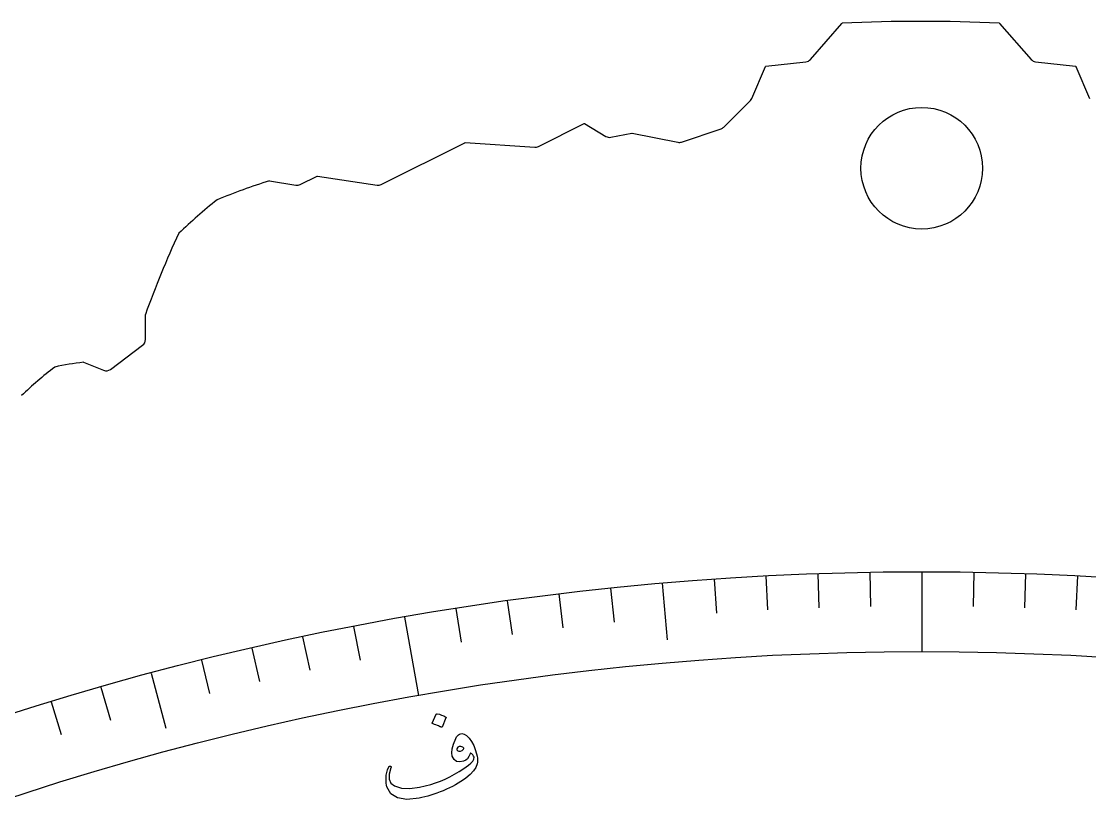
# Model space of a CAD drawing. Header units: millimetres. Extents: x -65 to 65, y -65 to 75.
# Drawn here: x -19.26 to 3.59, y 58.83 to 75.47 of the extents above; entities that cross this region are included whole.
import ezdxf

# ---------------------------------------------------------------- set-up
doc = ezdxf.new("R2010")
doc.units = ezdxf.units.MM
for name, color, linetype in [('CUT_INNER', 6, 'Continuous'), ('CUT_OUTER', 1, 'Continuous'), ('ENGRAVE', 7, 'Continuous'), ('ENGRAVE_FINE', 8, 'Continuous'), ('TEXT', 5, 'Continuous')]:
    doc.layers.add(name, color=color, linetype=linetype)

msp = doc.modelspace()

# ---------------------------------------------------------------- linework, layer by layer
at = {"layer": 'CUT_INNER'}
msp.add_circle((0, 72.3267), 1.3, dxfattribs=at)
at = {"layer": 'CUT_OUTER'}
for points in [[(-2.3803, 74.6535), (-1.7066, 75.424), (-1.7042, 75.4265)], [(1.6639, 75.4265), (1.6663, 75.424), (2.34, 74.6535)], [(-3.6325, 73.8198), (-3.3392, 74.5042), (-3.3376, 74.5074), (-3.3342, 74.5079), (-2.4766, 74.6032)], [(2.4363, 74.6032), (3.2932, 74.5079), (3.2967, 74.5074), (3.2982, 74.5042), (3.5922, 73.8197)], [(-4.2312, 73.2059), (-3.6643, 73.7728)], [(-8.2004, 72.7909), (-7.2197, 73.2813), (-7.2163, 73.2827), (-7.2131, 73.281), (-6.7558, 73.0066)], [(-5.1369, 72.8873), (-4.2898, 73.1697)], [(-6.6492, 72.9882), (-6.1994, 73.0781), (-6.1958, 73.0787), (-6.1922, 73.0781), (-5.2137, 72.8826)], [(-11.5624, 71.9776), (-9.7718, 72.873), (-9.7682, 72.8745), (-9.7642, 72.8745), (-8.2774, 72.7754)], [(-13.9529, 72.0581), (-13.9491, 72.0577), (-13.3887, 71.9643)], [(-13.297, 71.9781), (-12.9358, 72.1587), (-12.9324, 72.1602), (-12.9286, 72.1598), (-11.6523, 71.9636)], [(-16.6069, 68.6624), (-16.6069, 69.1966), (-16.6067, 69.2003)], [(-17.3558, 68.0256), (-16.6669, 68.5423)], [(-17.9335, 68.179), (-17.9303, 68.1779), (-17.5015, 68.0064)]]:
    msp.add_lwpolyline(points, dxfattribs=at)
for centre, radius, start, end in [((-0.0201, 39.9258), 35.5406, 87.28405, 92.71595), ((-2.4932, 74.7522), 0.15, 276.33574, 318.83667), ((2.4529, 74.7522), 0.15, 221.16333, 263.65981), ((-3.7704, 73.8788), 0.15, 315, 336.80141), ((-4.3372, 73.312), 0.15, 288.43495, 315), ((-6.6786, 73.1353), 0.15, 239.03624, 281.30993), ((-8.2675, 72.9251), 0.15, 266.18754, 296.56505), ((-5.1843, 73.0296), 0.15, 258.69708, 288.43495), ((-10.1036, 59.7428), 12.9029, 107.35731, 112.6639), ((-13.3641, 72.1123), 0.15, 260.53768, 296.56505), ((-11.6295, 72.1118), 0.15, 261.25805, 296.56505), ((-7.7126, 62.4036), 11.8192, 128.5319, 133.79458), ((1.4707, 62.7713), 19.1865, 154.81807, 160.4228), ((-16.7569, 68.6624), 0.15, 306.8699, 360), ((-17.1207, 61.4055), 6.8221, 96.84244, 102.06231), ((-13.2172, 61.1376), 8.7495, 127.52327, 133.68686), ((-17.4458, 68.1456), 0.15, 248.19859, 306.8699)]:
    msp.add_arc(centre, radius, start, end, dxfattribs=at)
at = {"layer": 'ENGRAVE'}
for points in [[(0, 63.7), (0, 61.9938)], [(-5.5518, 63.4576), (-5.4456, 62.2435)], [(-11.0614, 62.7323), (-10.7651, 61.0519)], [(-16.4868, 61.5295), (-16.1713, 60.3523)]]:
    msp.add_lwpolyline(points, dxfattribs=at)
for radius in [63.7, 63.7, 61.9938]:
    msp.add_circle((0, 0), radius, dxfattribs=at)
at = {"layer": 'ENGRAVE_FINE'}
for points in [[(-4.4435, 63.5448), (-4.3925, 62.8154)], [(-3.3338, 63.6127), (-3.2955, 62.8825)], [(-2.2231, 63.6612), (-2.1976, 62.9304)], [(-1.1117, 63.6903), (-1.099, 62.9592)], [(1.1117, 63.6903), (1.099, 62.9592)], [(2.2231, 63.6612), (2.1976, 62.9304)], [(3.3338, 63.6127), (3.2955, 62.8825)], [(-6.6585, 63.351), (-6.582, 62.6238)], [(-8.8653, 63.0801), (-8.7636, 62.3559)], [(-7.7631, 63.2252), (-7.674, 62.4994)], [(-9.9649, 62.9157), (-9.8505, 62.1935)], [(-12.1545, 62.5297), (-12.015, 61.8118)], [(-13.244, 62.308), (-13.0919, 61.5927)], [(-14.3294, 62.0674), (-14.1649, 61.3549)], [(-15.4104, 61.8078), (-15.2335, 61.0983)], [(-17.5581, 61.2324), (-17.3565, 60.5294)], [(-18.6241, 60.9166), (-18.4103, 60.2173)]]:
    msp.add_lwpolyline(points, dxfattribs=at)
at = {"layer": 'TEXT'}
for points in [[(-10.3846, 60.6543), (-10.3822, 60.6577), (-10.3784, 60.6601), (-10.3731, 60.6616), (-10.3665, 60.6621), (-10.3175, 60.6517), (-10.2705, 60.6368), (-10.2254, 60.6173), (-10.1824, 60.5933), (-10.1779, 60.5893), (-10.1755, 60.5849), (-10.1752, 60.5802), (-10.1769, 60.5752), (-10.2579, 60.3805), (-10.2613, 60.3756), (-10.2664, 60.3737), (-10.2733, 60.3748), (-10.2818, 60.3788), (-10.2892, 60.3823), (-10.3008, 60.3875), (-10.3167, 60.3943), (-10.3367, 60.4028), (-10.3613, 60.4129), (-10.3907, 60.4245), (-10.425, 60.4377), (-10.464, 60.4524), (-10.4693, 60.455), (-10.4723, 60.4581), (-10.4729, 60.4616), (-10.4711, 60.4654)], [(-9.8848, 60.2285), (-9.8386, 60.2395), (-9.7892, 60.2293), (-9.7367, 60.1978), (-9.6811, 60.145), (-9.6277, 60.0733), (-9.5817, 59.985), (-9.5429, 59.88), (-9.5115, 59.7584), (-9.503, 59.7138), (-9.4995, 59.6717), (-9.5008, 59.6321), (-9.5069, 59.595), (-9.5371, 59.5181), (-9.588, 59.4411), (-9.6595, 59.3639), (-9.7516, 59.2866), (-9.8044, 59.2489), (-9.8594, 59.2125), (-9.9164, 59.1773), (-9.9754, 59.1433), (-10.0367, 59.1106), (-10.1004, 59.0789), (-10.1665, 59.0485), (-10.2349, 59.0191), (-10.3038, 58.9914), (-10.3715, 58.9658), (-10.4379, 58.9422), (-10.5029, 58.9207), (-10.5669, 58.9015), (-10.63, 58.8845), (-10.6921, 58.8699), (-10.7533, 58.8577), (-11.0132, 58.8312), (-11.214, 58.8631), (-11.3561, 58.9538), (-11.4395, 59.1037), (-11.4483, 59.1406), (-11.4543, 59.1834), (-11.4576, 59.2321), (-11.4581, 59.2867), (-11.4536, 59.3477), (-11.4426, 59.4081), (-11.4251, 59.4679), (-11.4012, 59.5272), (-11.3973, 59.5343), (-11.3922, 59.5397), (-11.3859, 59.5436), (-11.3784, 59.5459), (-11.3708, 59.5464), (-11.3642, 59.5445), (-11.3588, 59.5403), (-11.3544, 59.5338), (-11.3515, 59.5263), (-11.3504, 59.519), (-11.3511, 59.512), (-11.3538, 59.5052), (-11.3928, 59.3707), (-11.3935, 59.2621), (-11.3561, 59.1793), (-11.2807, 59.1223), (-11.13, 59.0765), (-10.9502, 59.0662), (-10.7411, 59.0911), (-10.5024, 59.151), (-10.399, 59.1851), (-10.2963, 59.2242), (-10.1942, 59.2684), (-10.0928, 59.3176), (-9.9921, 59.3718), (-9.8922, 59.4311), (-9.7931, 59.4954), (-9.6949, 59.5647), (-9.6433, 59.6066), (-9.606, 59.6487), (-9.583, 59.6912), (-9.5744, 59.7341), (-9.587, 59.7606), (-9.6039, 59.784), (-9.6251, 59.8044), (-9.6506, 59.8217), (-9.6534, 59.8223), (-9.6563, 59.8202), (-9.6595, 59.8154), (-9.6627, 59.8079), (-9.6875, 59.7488), (-9.7185, 59.7025), (-9.7557, 59.6687), (-9.799, 59.6476), (-9.8822, 59.6327), (-9.9504, 59.6464), (-10.0038, 59.6887), (-10.0423, 59.7596), (-10.053, 59.8261), (-10.0443, 59.911), (-10.0162, 60.0144), (-9.9683, 60.1362), (-9.9519, 60.167), (-9.9325, 60.1927), (-9.9102, 60.2132), (-9.8848, 60.2285)], [(-9.8055, 59.906), (-9.7986, 59.9178), (-9.7979, 59.9286), (-9.8032, 59.9385), (-9.8147, 59.9473), (-9.8585, 59.966), (-9.8946, 59.9663), (-9.9228, 59.9483), (-9.9431, 59.9119), (-9.9448, 59.9015), (-9.9441, 59.8926), (-9.941, 59.8854), (-9.9354, 59.8798), (-9.8994, 59.8647), (-9.8657, 59.864), (-9.8344, 59.8777), (-9.8055, 59.906)]]:
    msp.add_lwpolyline(points, close=True, dxfattribs=at)

doc.saveas('drawing.dxf')
